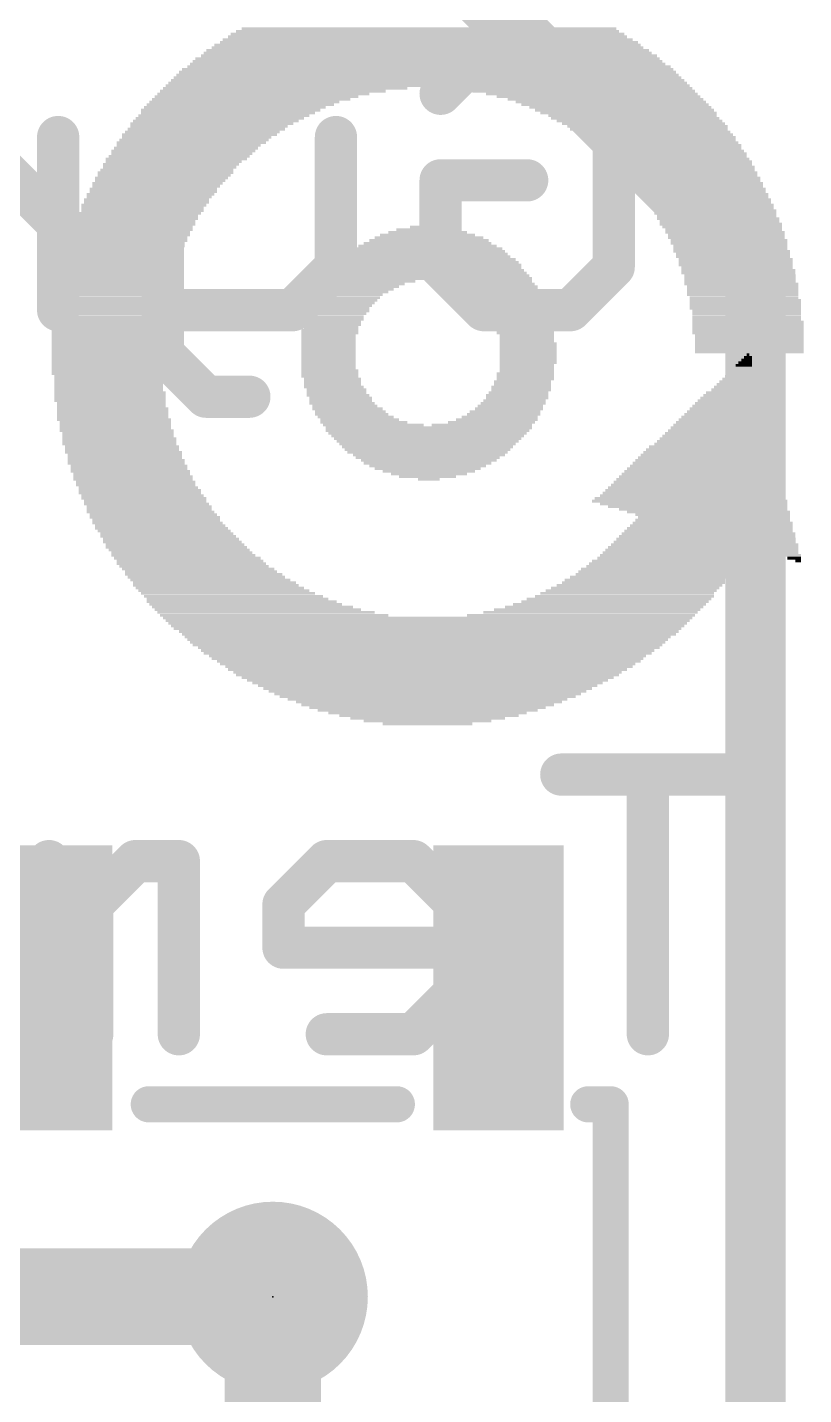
# Model space of a CAD drawing. Extents: x -0.1 to 30.5, y 0 to 19.2.
# Drawn here: x 22.59 to 25.86, y 9.24 to 15 of the extents above; entities that cross this region are included whole.
import ezdxf

# ---------------------------------------------------------------- set-up
doc = ezdxf.new("R2010")
doc.units = 0
for name, color, linetype in [('1', 12, 'CONTINUOUS'), ('16', 132, 'CONTINUOUS'), ('18', 110, 'CONTINUOUS'), ('21', 40, 'CONTINUOUS'), ('22', 6, 'CONTINUOUS'), ('23', 53, 'CONTINUOUS')]:
    doc.layers.add(name, color=color, linetype=linetype)

# ---------------------------------------------------------------- blocks, each defined once
blk = doc.blocks.new('RECT')
blk.add_solid([(-0.5, -0.5), (0.5, -0.5), (-0.5, 0.5), (0.5, 0.5)])
blk = doc.blocks.new('ROUNDV')
at = {"const_width": 0.5}
blk.add_lwpolyline([(0, -0.25, 1), (0, 0.25, 1), (0, -0.25)], format="xyb", dxfattribs=at)

msp = doc.modelspace()

# ---------------------------------------------------------------- linework, layer by layer
at = {"layer": '1'}
for points, const_width in [([(25.654, 13.97), (22.987, 16.637)], 0.254), ([(25.654, 8.89), (25.654, 13.97)], 0.254), ([(22.672, 10.952), (22.449, 10.729)], 0.4064), ([(22.449, 10.729), (21.082, 10.729)], 0.4064), ([(22.352, 9.652), (23.622, 9.652)], 0.4064), ([(23.622, 8.352), (23.622, 9.652)], 0.4064)]:
    msp.add_lwpolyline(points, dxfattribs=dict(at, const_width=const_width))
for points, const_width in [([(25.7175, 13.97, 1), (25.5905, 13.97)], 0.127), ([(25.6091, 13.9251, 1), (25.6989, 14.0149)], 0.127), ([(22.7438, 10.8802, 1), (22.6002, 11.0238)], 0.2032), ([(22.3772, 10.8008, 1), (22.5208, 10.6572)], 0.2032), ([(22.449, 10.6274, 1), (22.449, 10.8306)], 0.2032), ([(23.7236, 9.652, 1), (23.5204, 9.652)], 0.2032), ([(23.622, 9.5504, 1), (23.622, 9.7536)], 0.2032)]:
    msp.add_lwpolyline(points, format="xyb", dxfattribs=dict(at, const_width=const_width))
at = {"layer": '16', "const_width": 0.4064}
msp.add_lwpolyline([(23.622, 9.652), (23.241, 9.652)], dxfattribs=at)
at = {"layer": '16', "const_width": 0.2032}
for points in [[(23.241, 9.7536, 1), (23.241, 9.5504)], [(23.622, 9.5504, 1), (23.622, 9.7536)]]:
    msp.add_lwpolyline(points, format="xyb", dxfattribs=at)
at = {"layer": '21', "const_width": 0.1524}
for points in [[(23.1, 10.462), (24.144, 10.462)], [(24.95, 10.462), (25.044, 10.462)], [(25.044, 10.462), (25.044, 8.842)]]:
    msp.add_lwpolyline(points, dxfattribs=at)
at = {"layer": '21', "const_width": 0.0762}
for points in [[(23.1, 10.5001, 1), (23.1, 10.4239)], [(24.144, 10.4239, 1), (24.144, 10.5001)], [(24.95, 10.5001, 1), (24.95, 10.4239)], [(25.0821, 10.462, 1), (25.0059, 10.462)], [(25.044, 10.4239, 1), (25.044, 10.5001)]]:
    msp.add_lwpolyline(points, format="xyb", dxfattribs=at)
at = {"layer": '22', "const_width": 0.1778}
for points in [[(24.3283, 14.7158), (24.5105, 14.898)], [(24.5105, 14.898), (24.8749, 14.898)], [(24.8749, 14.898), (25.0571, 14.7158)], [(25.0571, 14.7158), (25.0571, 13.9871)], [(22.7183, 14.1693), (22.3539, 14.5337)], [(22.7183, 13.8049), (22.7183, 14.5337)], [(23.159, 14.5337), (23.159, 13.6227)], [(23.8877, 14.5337), (23.8877, 13.9871)], [(24.3283, 13.9871), (24.3283, 14.3515)], [(24.3283, 14.3515), (24.6927, 14.3515)], [(23.8877, 13.9871), (23.7055, 13.8049)], [(24.5105, 13.8049), (24.3283, 13.9871)], [(25.0571, 13.9871), (24.8749, 13.8049)], [(23.7055, 13.8049), (23.159, 13.8049)], [(24.8749, 13.8049), (24.5105, 13.8049)], [(23.159, 13.6227), (23.3411, 13.4405)], [(23.3411, 13.4405), (23.5233, 13.4405)], [(25.5651, 11.85), (24.8363, 11.85)], [(25.2007, 10.7569), (25.2007, 11.85)], [(22.6797, 11.4857), (22.4976, 11.3035)], [(22.8619, 11.3035), (22.6797, 11.4857)], [(23.0441, 11.4857), (22.8619, 11.3035)], [(23.2263, 11.4857), (23.0441, 11.4857)], [(23.2263, 10.7569), (23.2263, 11.4857)], [(23.8491, 11.4857), (23.6669, 11.3035)], [(24.2135, 11.4857), (23.8491, 11.4857)], [(24.3957, 11.3035), (24.2135, 11.4857)], [(22.8619, 11.3035), (22.8619, 10.7569)], [(23.6669, 11.3035), (23.6669, 11.1213)], [(24.3957, 10.9391), (24.3957, 11.3035)], [(23.6669, 11.1213), (24.3957, 11.1213)], [(24.2135, 10.7569), (24.3957, 10.9391)], [(23.8491, 10.7569), (24.2135, 10.7569)]]:
    msp.add_lwpolyline(points, dxfattribs=at)
at = {"layer": '22', "const_width": 0.0889}
for points in [[(24.5105, 14.9425, 1), (24.5105, 14.8536)], [(24.542, 14.8666, 1), (24.4791, 14.9295)], [(24.9063, 14.9295, 1), (24.8435, 14.8666)], [(24.8749, 14.8536, 1), (24.8749, 14.9425)], [(25.1016, 14.7158, 1), (25.0127, 14.7158)], [(24.2969, 14.7473, 1), (24.3598, 14.6844)], [(25.0257, 14.6844, 1), (25.0885, 14.7473)], [(22.7628, 14.5337, 1), (22.6739, 14.5337)], [(23.2034, 14.5337, 1), (23.1145, 14.5337)], [(23.9322, 14.5337, 1), (23.8433, 14.5337)], [(24.3728, 14.3515, 1), (24.2839, 14.3515)], [(24.3283, 14.3959, 1), (24.3283, 14.307)], [(24.6927, 14.307, 1), (24.6927, 14.3959)], [(22.6869, 14.1378, 1), (22.7497, 14.2007)], [(23.9191, 13.9557, 1), (23.8563, 14.0185)], [(24.3598, 14.0185, 1), (24.2969, 13.9557)], [(25.0885, 13.9557, 1), (25.0257, 14.0185)], [(23.8433, 13.9871, 1), (23.9322, 13.9871)], [(24.2839, 13.9871, 1), (24.3728, 13.9871)], [(25.0127, 13.9871, 1), (25.1016, 13.9871)], [(23.159, 13.8493, 1), (23.159, 13.7605)], [(23.6741, 13.8363, 1), (23.7369, 13.7735)], [(23.7055, 13.7605, 1), (23.7055, 13.8493)], [(24.5105, 13.8493, 1), (24.5105, 13.7605)], [(24.4791, 13.7735, 1), (24.542, 13.8363)], [(24.8435, 13.8363, 1), (24.9063, 13.7735)], [(24.8749, 13.7605, 1), (24.8749, 13.8493)], [(22.6739, 13.8049, 1), (22.7628, 13.8049)], [(23.1904, 13.6541, 1), (23.1275, 13.5913)], [(23.1145, 13.6227, 1), (23.2034, 13.6227)], [(23.3411, 13.485, 1), (23.3411, 13.3961)], [(23.5233, 13.3961, 1), (23.5233, 13.485)], [(23.3097, 13.4091, 1), (23.3726, 13.472)], [(24.8363, 11.8945, 1), (24.8363, 11.8056)], [(25.2452, 11.85, 1), (25.1563, 11.85)], [(25.5651, 11.8056, 1), (25.5651, 11.8945)], [(22.7112, 11.5171, 1), (22.6483, 11.4542)], [(22.7112, 11.4542, 1), (22.6483, 11.5171)], [(23.0441, 11.5301, 1), (23.0441, 11.4412)], [(23.0755, 11.4542, 1), (23.0127, 11.5171)], [(23.2708, 11.4857, 1), (23.1819, 11.4857)], [(23.2263, 11.4412, 1), (23.2263, 11.5301)], [(23.8491, 11.5301, 1), (23.8491, 11.4412)], [(23.8806, 11.4542, 1), (23.8177, 11.5171)], [(24.2449, 11.5171, 1), (24.1821, 11.4542)], [(24.2135, 11.4412, 1), (24.2135, 11.5301)], [(22.9064, 11.3035, 1), (22.8175, 11.3035)], [(22.8305, 11.3349, 1), (22.8934, 11.272)], [(22.8305, 11.272, 1), (22.8934, 11.3349)], [(23.7114, 11.3035, 1), (23.6225, 11.3035)], [(23.6355, 11.3349, 1), (23.6984, 11.272)], [(24.4402, 11.3035, 1), (24.3513, 11.3035)], [(24.3643, 11.272, 1), (24.4271, 11.3349)], [(23.6669, 11.1657, 1), (23.6669, 11.0768)], [(24.3957, 11.0768, 1), (24.3957, 11.1657)], [(23.6225, 11.1213, 1), (23.7114, 11.1213)], [(24.4271, 10.9077, 1), (24.3643, 10.9705)], [(24.3513, 10.9391, 1), (24.4402, 10.9391)], [(23.8491, 10.8013, 1), (23.8491, 10.7125)], [(24.1821, 10.7883, 1), (24.2449, 10.7255)], [(24.2135, 10.7125, 1), (24.2135, 10.8013)], [(22.8175, 10.7569, 1), (22.9064, 10.7569)], [(23.1819, 10.7569, 1), (23.2708, 10.7569)], [(25.1563, 10.7569, 1), (25.2452, 10.7569)]]:
    msp.add_lwpolyline(points, format="xyb", dxfattribs=at)
at = {"layer": '23'}
msp.add_point((23.622, 9.652), dxfattribs=at)

# ---------------------------------------------------------------- block references
at = {"layer": '1', "xscale": 0.55, "yscale": 1.2}
for p in [(22.672, 10.952), (24.572, 10.952)]:
    msp.add_blockref('RECT', p, dxfattribs=at)
at = {"layer": '18', "xscale": 0.8001, "yscale": 0.8001}
msp.add_blockref('ROUNDV', (23.622, 9.652), dxfattribs=at)
msp.add_blockref('ROUNDV', (23.622, 9.652), dxfattribs=at)
at = {"layer": '21', "yscale": 0.0114}
for p, xscale in [((24.2735, 14.967), 1.6574), ((24.2735, 14.9784), 1.6116), ((24.2792, 14.9898), 1.5773), ((24.2735, 14.9098), 1.8174), ((24.2735, 14.9212), 1.7945), ((24.2792, 14.9327), 1.7602), ((24.2735, 14.9441), 1.7259), ((24.2735, 14.9555), 1.6802), ((24.2735, 14.8527), 1.9774), ((24.2735, 14.8641), 1.9545), ((24.2792, 14.8755), 1.9202), ((24.2735, 14.8869), 1.886), ((24.2735, 14.8984), 1.8631), ((24.2735, 14.7955), 2.1145), ((24.2735, 14.8069), 2.0917), ((24.2735, 14.8184), 2.0688), ((24.2792, 14.8298), 2.0345), ((24.2735, 14.8412), 2.0003), ((23.6734, 14.7384), 1.0287), ((24.2735, 14.7498), 2.206), ((24.2735, 14.7612), 2.1831), ((24.2735, 14.7726), 2.1603), ((24.2735, 14.7841), 2.1374), ((24.8736, 14.7384), 1.0287), ((23.502, 14.6812), 0.8001), ((23.5306, 14.6926), 0.8344), ((23.5534, 14.7041), 0.8573), ((23.582, 14.7155), 0.8915), ((23.622, 14.7269), 0.9487), ((24.9307, 14.7269), 0.9373), ((24.965, 14.7155), 0.8915), ((24.9936, 14.7041), 0.8573), ((25.0222, 14.6926), 0.823), ((25.045, 14.6812), 0.8001), ((23.4163, 14.6241), 0.7201), ((23.4448, 14.6469), 0.7544), ((23.4334, 14.6355), 0.7315), ((23.462, 14.6583), 0.7658), ((23.4848, 14.6698), 0.7887), ((25.0622, 14.6698), 0.7887), ((25.085, 14.6583), 0.7658), ((25.1022, 14.6469), 0.7544), ((25.1193, 14.6355), 0.7429), ((25.1365, 14.6241), 0.7087), ((23.342, 14.5669), 0.6629), ((23.3648, 14.5898), 0.6858), ((23.3534, 14.5783), 0.6629), ((23.382, 14.6012), 0.6972), ((23.3991, 14.6126), 0.7087), ((25.1479, 14.6126), 0.7087), ((25.1651, 14.6012), 0.6972), ((25.1822, 14.5898), 0.6858), ((25.1993, 14.5783), 0.6744), ((25.2051, 14.5669), 0.6629), ((23.2791, 14.5098), 0.6287), ((23.2905, 14.5212), 0.6287), ((23.302, 14.5326), 0.6287), ((23.3134, 14.544), 0.6515), ((23.3248, 14.5555), 0.6515), ((25.2222, 14.5555), 0.6515), ((25.2336, 14.544), 0.6515), ((25.2508, 14.5326), 0.6401), ((25.2565, 14.5212), 0.6287), ((25.2736, 14.5098), 0.6172), ((23.2162, 14.4412), 0.5944), ((23.2277, 14.4526), 0.5944), ((23.2448, 14.4755), 0.6058), ((23.2391, 14.464), 0.5944), ((23.2562, 14.4869), 0.6058), ((23.2677, 14.4983), 0.6058), ((25.2851, 14.4983), 0.6172), ((25.2908, 14.4869), 0.6058), ((25.3022, 14.4755), 0.6058), ((25.3136, 14.464), 0.6058), ((25.3251, 14.4526), 0.5829), ((25.3365, 14.4412), 0.5829), ((23.1705, 14.384), 0.5715), ((23.1762, 14.3955), 0.5601), ((23.1934, 14.4183), 0.5715), ((23.1877, 14.4069), 0.5601), ((23.2048, 14.4297), 0.5715), ((25.3479, 14.4297), 0.5829), ((25.3536, 14.4183), 0.5715), ((25.3651, 14.4069), 0.5715), ((25.3708, 14.3955), 0.5601), ((25.3822, 14.384), 0.5601), ((23.1362, 14.3383), 0.5486), ((23.1305, 14.3269), 0.5372), ((23.1534, 14.3612), 0.5601), ((23.1477, 14.3497), 0.5486), ((23.1648, 14.3726), 0.5601), ((25.3879, 14.3726), 0.5486), ((25.3937, 14.3612), 0.5601), ((25.3994, 14.3497), 0.5486), ((25.4108, 14.3383), 0.5486), ((25.4165, 14.3269), 0.5372), ((23.0905, 14.2697), 0.5258), ((23.1076, 14.2926), 0.5372), ((23.1019, 14.2812), 0.5258), ((23.1191, 14.3154), 0.5372), ((23.1191, 14.304), 0.5372), ((25.4279, 14.3154), 0.5372), ((25.4337, 14.304), 0.5258), ((25.4394, 14.2926), 0.5372), ((25.4451, 14.2812), 0.5258), ((25.4565, 14.2697), 0.5258), ((23.0619, 14.2126), 0.5143), ((23.0791, 14.2469), 0.5258), ((23.0734, 14.2354), 0.5143), ((23.0734, 14.224), 0.5143), ((23.0905, 14.2583), 0.5258), ((25.4622, 14.2583), 0.5143), ((25.4679, 14.2469), 0.5258), ((25.4737, 14.2354), 0.5143), ((25.4851, 14.224), 0.5143), ((25.4851, 14.2126), 0.5143), ((23.0334, 14.1554), 0.5029), ((23.0505, 14.1897), 0.5143), ((23.0448, 14.1783), 0.5029), ((23.0448, 14.1669), 0.5029), ((23.0562, 14.2011), 0.5029), ((24.2735, 14.1554), 0.1486), ((25.4908, 14.2011), 0.5029), ((25.4965, 14.1897), 0.5143), ((25.5022, 14.1783), 0.5029), ((25.508, 14.1669), 0.5143), ((25.5137, 14.1554), 0.5029), ((23.0219, 14.1211), 0.5029), ((23.0162, 14.1097), 0.4915), ((23.0162, 14.0983), 0.4915), ((23.0276, 14.1326), 0.4915), ((23.0334, 14.144), 0.5029), ((24.2792, 14.0983), 0.5029), ((24.2792, 14.1097), 0.4572), ((24.2735, 14.1211), 0.4001), ((24.2735, 14.1326), 0.3315), ((24.2735, 14.144), 0.2629), ((25.5194, 14.144), 0.4915), ((25.5251, 14.1326), 0.5029), ((25.5308, 14.1211), 0.4915), ((25.5308, 14.1097), 0.4915), ((25.5422, 14.0983), 0.4915), ((22.9933, 14.0526), 0.4915), ((22.9876, 14.0411), 0.4801), ((23.0048, 14.0868), 0.4915), ((23.0048, 14.0754), 0.4915), ((22.9991, 14.064), 0.4801), ((24.2735, 14.0411), 0.6744), ((24.2735, 14.0526), 0.6515), ((24.2792, 14.064), 0.6172), ((24.2735, 14.0754), 0.5829), ((24.2735, 14.0868), 0.5372), ((25.5422, 14.0868), 0.4915), ((25.548, 14.0754), 0.4801), ((25.548, 14.064), 0.4801), ((25.5537, 14.0526), 0.4915), ((25.5594, 14.0411), 0.4801), ((22.9762, 14.0068), 0.4801), ((22.9762, 13.9954), 0.4801), ((22.9762, 13.984), 0.4801), ((22.9876, 14.0297), 0.4801), ((22.9876, 14.0183), 0.4801), ((24.2735, 13.984), 0.7887), ((24.2792, 13.9954), 0.7772), ((24.2792, 14.0068), 0.7544), ((24.2792, 14.0183), 0.7315), ((24.2735, 14.0297), 0.6972), ((25.5594, 14.0297), 0.4801), ((25.5708, 14.0183), 0.4801), ((25.5708, 14.0068), 0.4801), ((25.5708, 13.9954), 0.4801), ((25.5765, 13.984), 0.4686), ((22.9648, 13.9611), 0.4801), ((22.9648, 13.9497), 0.4801), ((22.9591, 13.9383), 0.4686), ((22.9591, 13.9268), 0.4686), ((22.9705, 13.9725), 0.4686), ((24.2735, 13.9383), 0.8801), ((24.0278, 13.9268), 0.3886), ((24.2735, 13.9497), 0.8573), ((24.2735, 13.9611), 0.8344), ((24.2735, 13.9725), 0.8115), ((24.5193, 13.9268), 0.3886), ((25.5822, 13.9725), 0.4801), ((25.5822, 13.9611), 0.4801), ((25.588, 13.9497), 0.4686), ((25.588, 13.9383), 0.4686), ((25.588, 13.9268), 0.4686), ((22.9476, 13.904), 0.4686), ((22.9476, 13.8925), 0.4686), ((22.9476, 13.8811), 0.4686), ((22.9476, 13.8697), 0.4686), ((22.9591, 13.9154), 0.4686), ((23.942, 13.8697), 0.2858), ((23.9535, 13.8811), 0.3086), ((23.982, 13.904), 0.3429), ((23.9706, 13.8925), 0.32), ((23.9992, 13.9154), 0.3543), ((24.5478, 13.9154), 0.3543), ((24.5707, 13.904), 0.3315), ((24.5821, 13.8925), 0.3086), ((24.5936, 13.8811), 0.3086), ((24.605, 13.8697), 0.2858), ((25.5937, 13.9154), 0.4801), ((25.5994, 13.904), 0.4686), ((25.5994, 13.8925), 0.4686), ((25.5994, 13.8811), 0.4686), ((25.5994, 13.8697), 0.4686), ((22.9362, 13.8354), 0.4686), ((22.9362, 13.8239), 0.4686), ((22.9362, 13.8125), 0.4686), ((22.9476, 13.8582), 0.4686), ((22.9419, 13.8468), 0.4572), ((23.902, 13.8125), 0.2515), ((23.9135, 13.8354), 0.2743), ((23.9078, 13.8239), 0.2629), ((23.9306, 13.8582), 0.2858), ((23.9249, 13.8468), 0.2743), ((24.6164, 13.8582), 0.2858), ((24.6221, 13.8468), 0.2743), ((24.6336, 13.8354), 0.2743), ((24.6393, 13.8239), 0.2629), ((24.6507, 13.8125), 0.2629), ((25.6051, 13.8582), 0.4572), ((25.6108, 13.8468), 0.4686), ((25.6108, 13.8354), 0.4686), ((25.6108, 13.8239), 0.4686), ((25.6108, 13.8125), 0.4686), ((22.9362, 13.8011), 0.4686), ((22.9305, 13.7897), 0.4572), ((22.9305, 13.7782), 0.4572), ((22.9305, 13.7668), 0.4572), ((22.9305, 13.7554), 0.4572), ((23.8792, 13.7668), 0.2515), ((23.8735, 13.7554), 0.24), ((23.8963, 13.8011), 0.2629), ((23.8906, 13.7897), 0.2515), ((23.8849, 13.7782), 0.24), ((24.6564, 13.8011), 0.2515), ((24.6564, 13.7897), 0.2515), ((24.6678, 13.7782), 0.2515), ((24.6678, 13.7668), 0.2515), ((24.6736, 13.7554), 0.24), ((25.6165, 13.8011), 0.4572), ((25.6165, 13.7897), 0.4572), ((25.6165, 13.7782), 0.4572), ((25.6165, 13.7668), 0.4572), ((25.6223, 13.7554), 0.4686), ((22.9248, 13.7211), 0.4686), ((22.9248, 13.7096), 0.4686), ((22.9248, 13.6982), 0.4686), ((22.9305, 13.7439), 0.4572), ((22.9305, 13.7325), 0.4572), ((23.862, 13.7211), 0.24), ((23.862, 13.7096), 0.24), ((23.8563, 13.6982), 0.2286), ((23.8677, 13.7325), 0.2286), ((23.8735, 13.7439), 0.24), ((24.6736, 13.7439), 0.24), ((24.685, 13.7325), 0.24), ((24.685, 13.7211), 0.24), ((24.685, 13.7096), 0.24), ((24.6907, 13.6982), 0.2286), ((25.6223, 13.7439), 0.4686), ((25.6223, 13.7325), 0.4686), ((25.6223, 13.7211), 0.4686), ((25.6223, 13.7096), 0.4686), ((25.628, 13.6982), 0.4572), ((22.9248, 13.6868), 0.4686), ((22.9248, 13.6754), 0.4686), ((22.9248, 13.6639), 0.4686), ((22.9191, 13.6525), 0.4572), ((22.9191, 13.6411), 0.4572), ((23.8563, 13.6868), 0.2286), ((23.8563, 13.6754), 0.2286), ((23.8563, 13.6639), 0.2286), ((23.8563, 13.6525), 0.2286), ((23.8563, 13.6411), 0.2286), ((24.6907, 13.6868), 0.2286), ((24.6907, 13.6754), 0.2286), ((24.6964, 13.6639), 0.24), ((24.6964, 13.6525), 0.24), ((24.6964, 13.6411), 0.24), ((25.628, 13.6868), 0.4572), ((25.628, 13.6754), 0.4572), ((25.628, 13.6639), 0.4572), ((25.628, 13.6525), 0.4572), ((25.628, 13.6411), 0.4572), ((22.9191, 13.6296), 0.4572), ((22.9191, 13.6182), 0.4572), ((22.9191, 13.6068), 0.4572), ((22.9248, 13.5953), 0.4686), ((22.9248, 13.5839), 0.4686), ((23.8563, 13.6296), 0.2286), ((23.8563, 13.6182), 0.2286), ((23.8563, 13.6068), 0.2286), ((23.8563, 13.5953), 0.2286), ((23.8563, 13.5839), 0.2286), ((24.6964, 13.6296), 0.24), ((24.6964, 13.6182), 0.24), ((24.6964, 13.6068), 0.24), ((24.6964, 13.5953), 0.24), ((24.6964, 13.5839), 0.24), ((25.628, 13.6296), 0.4572), ((25.6108, 13.5839), 0.0571), ((25.6165, 13.5953), 0.0457), ((25.6223, 13.6068), 0.0343), ((25.6223, 13.6182), 0.0114), ((22.9248, 13.5725), 0.4686), ((22.9248, 13.5611), 0.4686), ((22.9248, 13.5496), 0.4686), ((22.9248, 13.5382), 0.4686), ((22.9305, 13.5268), 0.4572), ((23.8563, 13.5725), 0.2286), ((23.8563, 13.5611), 0.2286), ((23.862, 13.5496), 0.24), ((23.862, 13.5382), 0.24), ((23.862, 13.5268), 0.24), ((24.685, 13.5382), 0.24), ((24.685, 13.5268), 0.24), ((24.6907, 13.5725), 0.2286), ((24.6907, 13.5611), 0.2286), ((24.6907, 13.5496), 0.2286), ((25.588, 13.5268), 0.1257), ((25.5937, 13.5382), 0.1143), ((25.5994, 13.5496), 0.1029), ((25.6051, 13.5611), 0.0914), ((25.6051, 13.5725), 0.0686), ((22.9305, 13.5153), 0.4572), ((22.9305, 13.5039), 0.4572), ((22.9305, 13.4925), 0.4572), ((22.9305, 13.4811), 0.4572), ((22.9305, 13.4696), 0.4572), ((23.8735, 13.5153), 0.24), ((23.8735, 13.5039), 0.24), ((23.8735, 13.4925), 0.24), ((23.8792, 13.4811), 0.2515), ((23.8906, 13.4696), 0.2515), ((24.6678, 13.4811), 0.2515), ((24.6678, 13.4696), 0.2515), ((24.6736, 13.5039), 0.24), ((24.6736, 13.4925), 0.24), ((24.685, 13.5153), 0.24), ((25.5708, 13.4696), 0.2057), ((25.5708, 13.4811), 0.1829), ((25.5765, 13.4925), 0.1715), ((25.5822, 13.5039), 0.16), ((25.588, 13.5153), 0.1486), ((22.9362, 13.4582), 0.4686), ((22.9362, 13.4468), 0.4686), ((22.9362, 13.4353), 0.4686), ((22.9362, 13.4239), 0.4686), ((22.9419, 13.4125), 0.4572), ((23.8906, 13.4582), 0.2515), ((23.8963, 13.4468), 0.2629), ((23.9078, 13.4353), 0.2629), ((23.9078, 13.4239), 0.2629), ((23.9135, 13.4125), 0.2743), ((24.6336, 13.4125), 0.2743), ((24.6393, 13.4239), 0.2629), ((24.6507, 13.4468), 0.2629), ((24.6507, 13.4353), 0.2629), ((24.6564, 13.4582), 0.2515), ((25.5422, 13.4125), 0.2858), ((25.548, 13.4239), 0.2743), ((25.548, 13.4353), 0.2515), ((25.5537, 13.4468), 0.24), ((25.5594, 13.4582), 0.2286), ((22.9419, 13.401), 0.4572), ((22.9476, 13.3896), 0.4686), ((22.9476, 13.3782), 0.4686), ((22.9476, 13.3668), 0.4686), ((22.9476, 13.3553), 0.4686), ((23.9363, 13.3896), 0.2972), ((23.9249, 13.401), 0.2743), ((23.9478, 13.3782), 0.2972), ((23.9535, 13.3668), 0.3086), ((23.9706, 13.3553), 0.32), ((24.5764, 13.3553), 0.32), ((24.5936, 13.3668), 0.3086), ((24.5993, 13.3782), 0.2972), ((24.6164, 13.3896), 0.2858), ((24.6221, 13.401), 0.2743), ((25.5194, 13.3553), 0.3543), ((25.5251, 13.3668), 0.3429), ((25.5308, 13.3782), 0.3315), ((25.5308, 13.3896), 0.3086), ((25.5365, 13.401), 0.2972), ((22.9533, 13.3439), 0.4801), ((22.9591, 13.3325), 0.4686), ((22.9591, 13.321), 0.4686), ((22.9591, 13.3096), 0.4686), ((22.9648, 13.2982), 0.4801), ((24.0049, 13.3325), 0.3658), ((23.9878, 13.3439), 0.3315), ((24.0449, 13.321), 0.4229), ((24.2735, 13.2982), 0.8573), ((24.2792, 13.3096), 0.8687), ((24.5021, 13.321), 0.4229), ((24.5421, 13.3325), 0.3658), ((24.565, 13.3439), 0.3429), ((25.4965, 13.2982), 0.4229), ((25.5022, 13.3096), 0.4115), ((25.508, 13.321), 0.4001), ((25.5137, 13.3325), 0.3886), ((25.5137, 13.3439), 0.3658), ((22.9762, 13.2639), 0.4801), ((22.9762, 13.2525), 0.4801), ((22.9762, 13.241), 0.4801), ((22.9705, 13.2867), 0.4686), ((22.9705, 13.2753), 0.4686), ((24.2735, 13.2867), 0.8344), ((24.2735, 13.2753), 0.8115), ((24.2735, 13.2639), 0.7887), ((24.2735, 13.2525), 0.7658), ((24.2735, 13.241), 0.7429), ((25.4794, 13.241), 0.5029), ((25.4794, 13.2525), 0.4801), ((25.4851, 13.2639), 0.4686), ((25.4908, 13.2753), 0.4572), ((25.4965, 13.2867), 0.4458), ((22.9876, 13.2296), 0.4801), ((22.9876, 13.2182), 0.4801), ((22.9933, 13.2067), 0.4915), ((22.9991, 13.1953), 0.4801), ((22.9991, 13.1839), 0.4801), ((24.2735, 13.2296), 0.7201), ((24.2735, 13.2182), 0.6972), ((24.2735, 13.2067), 0.6744), ((24.2792, 13.1953), 0.6401), ((24.2735, 13.1839), 0.6058), ((25.4508, 13.1839), 0.5829), ((25.4508, 13.1953), 0.5601), ((25.4565, 13.2067), 0.5486), ((25.4622, 13.2182), 0.5372), ((25.4679, 13.2296), 0.5258), ((23.0048, 13.1724), 0.4915), ((23.0048, 13.161), 0.4915), ((23.0162, 13.1496), 0.4915), ((23.0162, 13.1382), 0.4915), ((23.0219, 13.1267), 0.5029), ((24.2792, 13.1724), 0.5715), ((24.2735, 13.161), 0.5372), ((24.2735, 13.1496), 0.4915), ((24.2735, 13.1382), 0.4458), ((24.2792, 13.1267), 0.3886), ((25.4279, 13.1267), 0.6515), ((25.4337, 13.1382), 0.6401), ((25.4337, 13.1496), 0.6172), ((25.4394, 13.161), 0.6058), ((25.4451, 13.1724), 0.5944), ((23.0276, 13.1153), 0.4915), ((23.0334, 13.1039), 0.5029), ((23.0334, 13.0924), 0.5029), ((23.0448, 13.081), 0.5029), ((23.0448, 13.0696), 0.5029), ((24.2792, 13.1153), 0.32), ((24.2735, 13.1039), 0.24), ((24.2792, 13.0924), 0.0914), ((25.4051, 13.0696), 0.7201), ((25.4108, 13.081), 0.7087), ((25.4165, 13.0924), 0.6972), ((25.4165, 13.1039), 0.6744), ((25.4222, 13.1153), 0.6629), ((23.0562, 13.0581), 0.5029), ((23.0619, 13.0467), 0.5143), ((23.0619, 13.0353), 0.5143), ((23.0791, 13.0124), 0.5258), ((23.0734, 13.0239), 0.5143), ((25.3765, 13.0124), 0.8001), ((25.3879, 13.0239), 0.7772), ((25.3937, 13.0353), 0.7658), ((25.3994, 13.0467), 0.7544), ((25.3994, 13.0581), 0.7315), ((23.0905, 12.9896), 0.5258), ((23.0848, 13.001), 0.5143), ((23.1019, 12.9781), 0.5258), ((23.1019, 12.9667), 0.5258), ((23.1076, 12.9553), 0.5372), ((25.3765, 13.001), 0.823), ((25.3937, 12.9896), 0.7887), ((25.4108, 12.9781), 0.7544), ((25.4337, 12.9667), 0.7087), ((25.4565, 12.9553), 0.6858), ((23.1191, 12.9438), 0.5372), ((23.1248, 12.9324), 0.5486), ((23.1305, 12.921), 0.5372), ((23.1362, 12.9096), 0.5486), ((23.1477, 12.8981), 0.5486), ((25.4679, 12.8981), 0.6858), ((25.4737, 12.9096), 0.6744), ((25.4737, 12.9438), 0.6515), ((25.4737, 12.921), 0.6515), ((25.4794, 12.9324), 0.6401), ((23.1534, 12.8867), 0.5601), ((23.1648, 12.8753), 0.5601), ((23.1819, 12.8524), 0.5715), ((23.1762, 12.8638), 0.5601), ((23.1934, 12.841), 0.5715), ((23.1991, 12.8295), 0.5829), ((25.4394, 12.8295), 0.7658), ((25.4451, 12.841), 0.7544), ((25.4508, 12.8524), 0.7429), ((25.4565, 12.8638), 0.7315), ((25.4565, 12.8753), 0.7087), ((25.4622, 12.8867), 0.6972), ((23.2105, 12.8181), 0.5829), ((23.2162, 12.8067), 0.5944), ((23.2277, 12.7953), 0.5944), ((23.2391, 12.7838), 0.5944), ((23.2448, 12.7724), 0.6058), ((25.3022, 12.7724), 0.6058), ((25.3136, 12.7838), 0.6058), ((25.3194, 12.7953), 0.5944), ((25.4337, 12.8067), 0.8001), ((25.4394, 12.8181), 0.7887), ((25.748, 12.7953), 0.1715), ((25.7708, 12.7838), 0.1257), ((25.7937, 12.7724), 0.1029), ((23.262, 12.761), 0.6172), ((23.2791, 12.7381), 0.6287), ((23.2734, 12.7495), 0.6172), ((23.2905, 12.7267), 0.6287), ((23.3077, 12.7152), 0.6401), ((25.2393, 12.7152), 0.6401), ((25.2565, 12.7267), 0.6287), ((25.2679, 12.7381), 0.6287), ((25.2794, 12.7495), 0.6287), ((25.2908, 12.761), 0.6058), ((25.8166, 12.761), 0.0571), ((25.8337, 12.7495), 0.0229), ((23.3191, 12.7038), 0.6401), ((23.3305, 12.6924), 0.6629), ((23.342, 12.681), 0.6629), ((23.3591, 12.6695), 0.6744), ((23.3763, 12.6581), 0.6858), ((25.1822, 12.6581), 0.6858), ((25.1879, 12.6695), 0.6744), ((25.2051, 12.681), 0.6629), ((25.2222, 12.6924), 0.6515), ((25.2336, 12.7038), 0.6515), ((23.382, 12.6467), 0.6972), ((23.3991, 12.6352), 0.7087), ((23.4163, 12.6238), 0.7201), ((23.4334, 12.6124), 0.7315), ((23.4563, 12.6009), 0.7544), ((25.1022, 12.6009), 0.7544), ((25.1136, 12.6124), 0.7315), ((25.1308, 12.6238), 0.7201), ((25.1479, 12.6352), 0.7087), ((25.1651, 12.6467), 0.6972), ((23.4734, 12.5895), 0.7658), ((23.4906, 12.5781), 0.8001), ((23.5077, 12.5667), 0.8115), ((23.5363, 12.5552), 0.8458), ((23.5591, 12.5438), 0.8687), ((24.9879, 12.5438), 0.8687), ((25.0165, 12.5552), 0.8344), ((25.0393, 12.5667), 0.8115), ((25.0622, 12.5781), 0.7887), ((25.0793, 12.5895), 0.7772), ((23.5934, 12.5324), 0.9144), ((23.6277, 12.5209), 0.9601), ((24.2735, 12.5095), 2.2288), ((24.2735, 12.4981), 2.206), ((24.2735, 12.4866), 2.1831), ((24.9193, 12.5209), 0.9601), ((24.9593, 12.5324), 0.903), ((24.2735, 12.4752), 2.1603), ((24.2735, 12.4638), 2.1374), ((24.2792, 12.4524), 2.1031), ((24.2792, 12.4409), 2.0803), ((24.2735, 12.4295), 2.046), ((24.2735, 12.4181), 2.0231), ((24.2735, 12.4066), 2.0003), ((24.2735, 12.3952), 1.9774), ((24.2792, 12.3838), 1.9431), ((24.2735, 12.3723), 1.9088), ((24.2735, 12.3609), 1.886), ((24.2735, 12.3495), 1.8402), ((24.2735, 12.3381), 1.8174), ((24.2792, 12.3266), 1.7831), ((24.2735, 12.3152), 1.7488), ((24.2792, 12.3038), 1.7145), ((24.2735, 12.2923), 1.6802), ((24.2735, 12.2809), 1.6345), ((24.2735, 12.2695), 1.6116), ((24.2735, 12.258), 1.5659), ((24.2735, 12.2466), 1.5202), ((24.2735, 12.2352), 1.4745), ((24.2735, 12.2238), 1.4287), ((24.2735, 12.2123), 1.383), ((24.2735, 12.2009), 1.3373), ((24.2735, 12.1895), 1.2916), ((24.2735, 12.178), 1.2459), ((24.2735, 12.1666), 1.1773), ((24.2792, 12.1552), 1.1201), ((24.2735, 12.1437), 1.063), ((24.2735, 12.1323), 0.9944), ((24.2735, 12.1209), 0.9258), ((24.2735, 12.1095), 0.8344), ((24.2792, 12.098), 0.7544), ((24.2735, 12.0866), 0.6515), ((24.2735, 12.0752), 0.5372), ((24.2735, 12.0637), 0.3772)]:
    msp.add_blockref('RECT', p, dxfattribs=dict(at, xscale=xscale))

doc.saveas('drawing.dxf')
